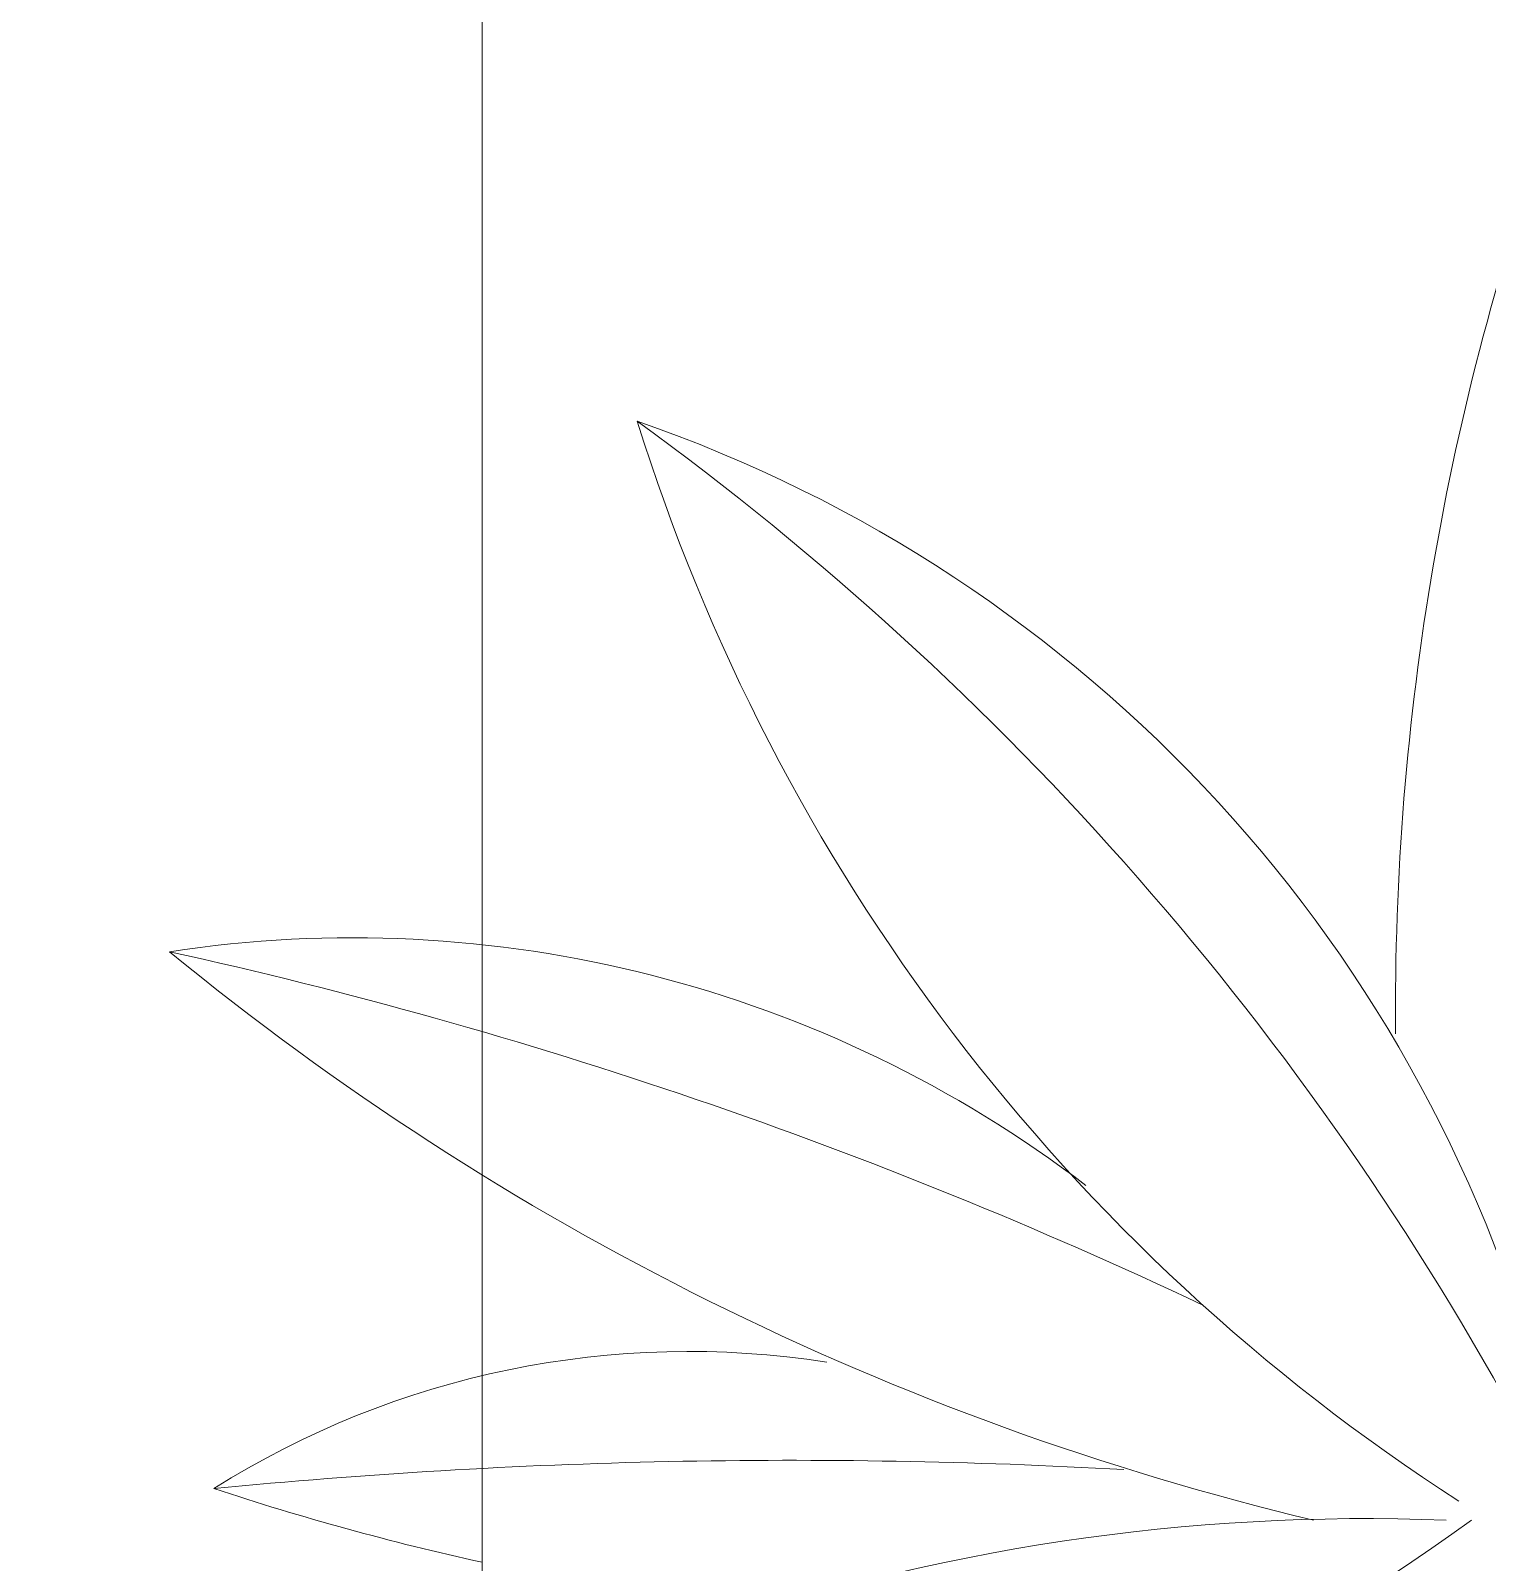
# Model space of a CAD drawing. Header units: millimetres. Extents: x 5357 to 201988, y -16345 to 109895.
# Drawn here: x 60380.1 to 60613.5, y 51110.8 to 51356.2 of the extents above; entities that cross this region are included whole.
import ezdxf

# ---------------------------------------------------------------- set-up
doc = ezdxf.new("R2010")
doc.units = ezdxf.units.MM
for name, color, linetype, lineweight in [('A-DETL-THIN', 151, 'Continuous', 9), ('A-FLOR', 192, 'Continuous', 9), ('G-IMPT', 8, 'Continuous', 9), ('L-PLNT', 71, 'Continuous', 9)]:
    doc.layers.add(name, color=color, linetype=linetype, lineweight=lineweight)

# ---------------------------------------------------------------- blocks, each defined once
blk = doc.blocks.new('CAY DUA VAN PHAT - CAY DUA VAN PHAT_dwg-V815-TKCS_MB SÂN ĐƯỜNG NỘI BỘ')
at = {"layer": 'G-IMPT'}
for centre, radius, start, end in [((519.72, 537.8), 657.82, 139.40241, 182.22196), ((-816.88, 994.26), 837.6, 324.19163, 358.05796), ((63.12, 862.61), 387.33, 171.2807, 217.3319), ((1206.67, 1258.47), 1563.2, 192.45532, 205.30666), ((-1023.02, 343.34), 910.32, 13.43357, 39.4147), ((93.59, 755.05), 285.25, 147.7766, 188.9369), ((1745.71, 721.87), 1902.48, 174.41125, 183.20325), ((-980.63, 631.94), 877.2, 12.45884, 18.28498), ((-60.58, 919.83), 454.05, 199.0692, 255.8486), ((298.02, 1343.2), 973.34, 215.97087, 241.57597), ((-679.68, 162.7), 637.73, 32.80883, 72.67027), ((-301.34, -312.83), 841.36, 89.46131, 109.98389)]:
    blk.add_arc(centre, radius, start, end, dxfattribs=at)
blk = doc.blocks.new('CAY DUA VAN PHAT - CAY DUA VAN PHAT-2271497-TKCS_MB SÂN ĐƯỜNG NỘI BỘ')
at = {"extrusion": (0, 0, -1), "xscale": 0.5, "yscale": 0.5, "zscale": -0.5, "rotation": 180}
blk.add_blockref('CAY DUA VAN PHAT - CAY DUA VAN PHAT_dwg-V815-TKCS_MB SÂN ĐƯỜNG NỘI BỘ', (151.82, 370.52), dxfattribs=at)

msp = doc.modelspace()

# ---------------------------------------------------------------- linework, layer by layer
at = {"layer": 'A-DETL-THIN'}
for p, q in [((60452.49, 53311.94), (60452.49, 50561.94)), ((60452.49, 50561.94), (60452.49, 53311.94))]:
    msp.add_line(p, q, dxfattribs=at)
at = {"layer": 'A-FLOR'}
msp.add_line((60452.49, 53311.94), (60452.49, 50557.93), dxfattribs=at)

# ---------------------------------------------------------------- block references
at = {"layer": 'L-PLNT', "rotation": 270.0000000000003}
msp.add_blockref('CAY DUA VAN PHAT - CAY DUA VAN PHAT-2271497-TKCS_MB SÂN ĐƯỜNG NỘI BỘ', (60492.56, 50896.94), dxfattribs=at)

doc.saveas('drawing.dxf')
